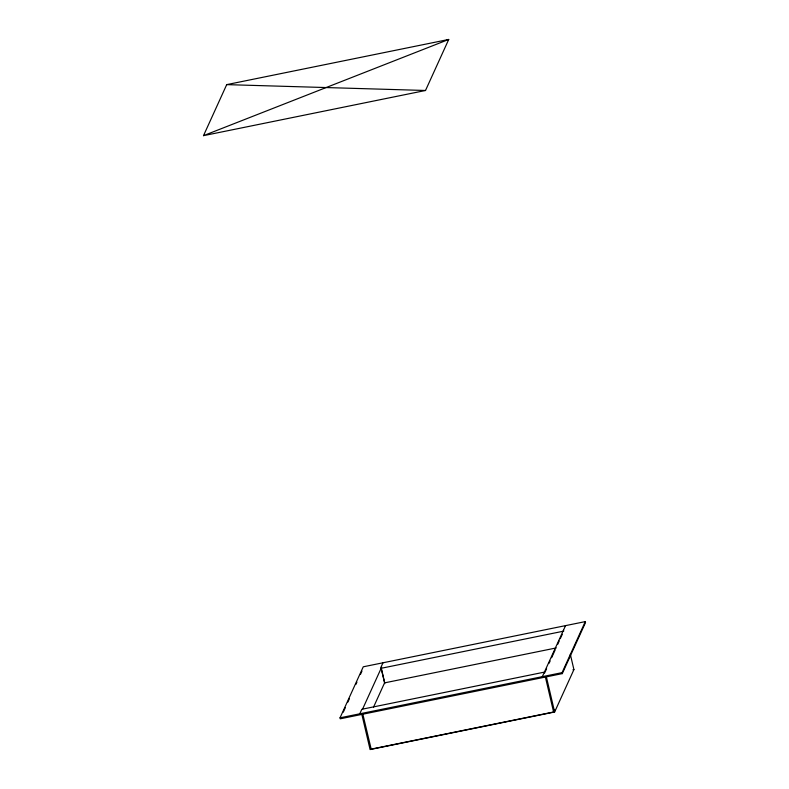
<?xml version="1.0" encoding="UTF-8"?>
<svg xmlns="http://www.w3.org/2000/svg" width="789" height="789" viewBox="0 0 789 789"><rect width="100%" height="100%" fill="white"/><g stroke="black" fill="none" stroke-linecap="round" stroke-linejoin="round"><path stroke-width="1.18" d="M203.493 135.659L226.709 84.63L448.734 39.45L425.518 90.479L203.493 135.659L448.734 39.45M340.039 717.822L363.256 666.804L585.28 621.614L585.507 622.59L562.291 673.619L340.266 718.799L340.039 717.822L562.064 672.642L585.28 621.614M343.294 712.142L345.316 707.703M347.841 702.161L349.349 698.827M355.908 684.408L356.924 682.189M360.455 674.427L361.964 671.104M359.774 713.808L361.835 709.272L544.39 672.129L544.617 673.096M382.99 662.78L380.929 667.316L384.746 683.609M362.467 709.36L381.698 667.08M373.522 707.161L384.568 682.87L556.314 647.917M371.185 749.126L362.792 714.006M542.329 676.656L565.545 625.638M545.021 672.208L546.599 668.756M549.114 663.214L550.13 660.995M551.629 657.701L555.18 649.889M557.695 644.357L559.243 640.964M560.259 638.725L562.291 634.267M554.647 709.972L553.641 712.201L545.347 676.854M361.806 714.213L370.09 749.55L554.628 712.003L573.919 669.595L570.319 654.278M381.156 668.293L563.711 631.141L563.484 630.174M572.932 669.792L573.919 669.595M372.388 748.879L553.74 711.974L553.513 710.997M226.709 84.63L425.518 90.479M562.064 672.642L562.291 673.619M546.333 676.656L554.628 712.003M381.255 668.066L384.568 682.199"/></g></svg>
